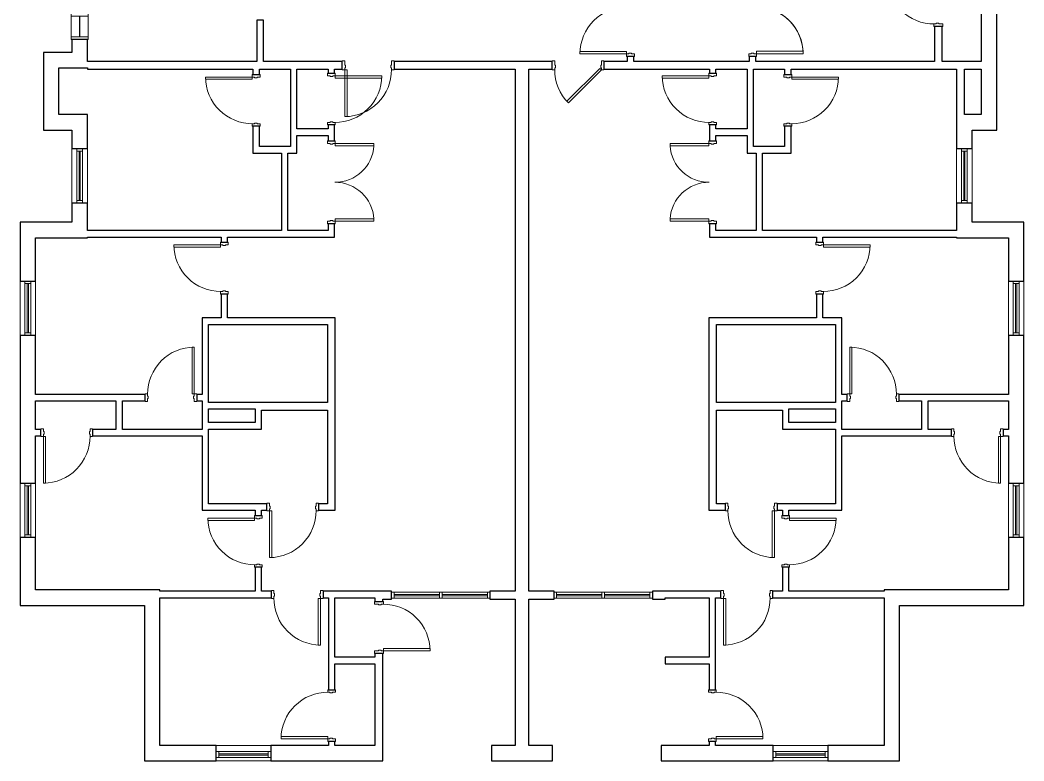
# Model space of a CAD drawing. Header units: inches. Extents: x 310 to 1085, y -116 to 1059.
# Drawn here: x 310 to 1085, y -116 to 456 of the extents above; entities that cross this region are included whole.
import ezdxf

# ---------------------------------------------------------------- set-up
doc = ezdxf.new("R2010")
doc.units = ezdxf.units.IN
doc.header["$MEASUREMENT"] = 0
for name, color, linetype, lineweight in [('A-DOOR', 31, 'Continuous', 9), ('A-DOOR-FRAM', 31, 'Continuous', 15), ('A-GLAZ-CURT', 52, 'Continuous', 9), ('A-GLAZ-CWMG', 51, 'Continuous', 9), ('A-WALL', 113, 'Continuous', 9), ('I-WALL', 2, 'Continuous', 9)]:
    doc.layers.add(name, color=color, linetype=linetype, lineweight=lineweight)

# ---------------------------------------------------------------- blocks, each defined once
blk = doc.blocks.new('Door-Single_CE_ - HM Door-2_ HM Frame-5154580-LEVEL 1')
at = {"layer": 'A-DOOR', "lineweight": 15}
for p, q in [((16.25, -39), (16.25, -3)), ((18, -3), (16.25, -3)), ((18, -3), (18, -39)), ((18, -39), (16.25, -39))]:
    blk.add_line(p, q, dxfattribs=at)
at = {"layer": 'A-DOOR'}
blk.add_arc((18, -3), 36, 179.5, 270, dxfattribs=at)
blk.add_arc((18, -3), 36, 179.5, 270, dxfattribs=at)
blk.add_arc((18, -3), 36, 179.5, 270, dxfattribs=at)
blk.add_arc((18, -3), 36, 179.5, 270, dxfattribs=at)
at = {"layer": 'A-DOOR-FRAM'}
for p, q in [((-20, 3), (-18, 3)), ((-20, -3), (-20, 3)), ((-18, 3), (-18, 0.75)), ((-18, 0.75), (-17.5, 0.75)), ((-17.5, 0.75), (-17.5, -1.25)), ((17.5, 0.75), (18, 0.75)), ((17.5, -1.25), (17.5, 0.75)), ((18, 3), (20, 3)), ((18, 0.75), (18, 3)), ((20, 3), (20, -3)), ((-18, -3), (-20, -3)), ((-18, -1.25), (-18, -3)), ((-17.5, -1.25), (-18, -1.25)), ((18, -1.25), (17.5, -1.25)), ((18, -3), (18, -1.25)), ((20, -3), (18, -3))]:
    blk.add_line(p, q, dxfattribs=at)
blk = doc.blocks.new('Door-Single_CE_ - HM Door-2_ HM Frame-5154583-LEVEL 1')
at = {"layer": 'A-DOOR', "lineweight": 15}
for p, q in [((18, 39.5), (16.25, 39.5)), ((16.25, 39.5), (16.25, 3.5)), ((18, 3.5), (18, 39.5)), ((18, 3.5), (16.25, 3.5))]:
    blk.add_line(p, q, dxfattribs=at)
at = {"layer": 'A-DOOR'}
blk.add_arc((18, 3.5), 36, 90, 180.5, dxfattribs=at)
blk.add_arc((18, 3.5), 36, 90, 180.5, dxfattribs=at)
blk.add_arc((18, 3.5), 36, 90, 180.5, dxfattribs=at)
blk.add_arc((18, 3.5), 36, 90, 180.5, dxfattribs=at)
at = {"layer": 'A-DOOR-FRAM'}
for p, q in [((-18, 3.5), (-20, 3.5)), ((-20, 3.5), (-20, -3.5)), ((-18, 1.75), (-18, 3.5)), ((-17.5, 1.75), (-18, 1.75)), ((-17.5, -0.25), (-17.5, 1.75)), ((18, 1.75), (17.5, 1.75)), ((17.5, 1.75), (17.5, -0.25)), ((20, 3.5), (18, 3.5)), ((18, 3.5), (18, 1.75)), ((20, -3.5), (20, 3.5)), ((-20, -3.5), (-18, -3.5)), ((-18, -3.5), (-18, -0.25)), ((-18, -0.25), (-17.5, -0.25)), ((17.5, -0.25), (18, -0.25)), ((18, -0.25), (18, -3.5)), ((18, -3.5), (20, -3.5))]:
    blk.add_line(p, q, dxfattribs=at)
blk = doc.blocks.new('Door-Single_CE_ - HM Door-2_ HM Frame-5154581-LEVEL 1')
at = {"layer": 'A-DOOR', "lineweight": 15}
for p, q in [((18, 39), (16.25, 39)), ((16.25, 39), (16.25, 3)), ((18, 3), (18, 39)), ((18, 3), (16.25, 3))]:
    blk.add_line(p, q, dxfattribs=at)
at = {"layer": 'A-DOOR'}
blk.add_arc((18, 3), 36, 90, 180.5, dxfattribs=at)
blk.add_arc((18, 3), 36, 90, 180.5, dxfattribs=at)
blk.add_arc((18, 3), 36, 90, 180.5, dxfattribs=at)
blk.add_arc((18, 3), 36, 90, 180.5, dxfattribs=at)
at = {"layer": 'A-DOOR-FRAM'}
for p, q in [((-18, 3), (-20, 3)), ((-20, 3), (-20, -3)), ((-18, 1.25), (-18, 3)), ((-17.5, 1.25), (-18, 1.25)), ((-17.5, -0.75), (-17.5, 1.25)), ((18, 1.25), (17.5, 1.25)), ((17.5, 1.25), (17.5, -0.75)), ((20, 3), (18, 3)), ((18, 3), (18, 1.25)), ((20, -3), (20, 3)), ((-20, -3), (-18, -3)), ((-18, -3), (-18, -0.75)), ((-18, -0.75), (-17.5, -0.75)), ((17.5, -0.75), (18, -0.75)), ((18, -0.75), (18, -3)), ((18, -3), (20, -3))]:
    blk.add_line(p, q, dxfattribs=at)
blk = doc.blocks.new('Door-Double_CE_ - WD Door-2_ HM Frame-5154587-LEVEL 1')
at = {"layer": 'A-DOOR'}
for p, q in [((-30, -3), (-28.25, -3)), ((-30, -33), (-30, -3)), ((-28.25, -3), (-28.25, -33)), ((28.25, -3), (30, -3)), ((28.25, -33), (28.25, -3)), ((30, -3), (30, -33)), ((-28.25, -33), (-30, -33)), ((30, -33), (28.25, -33))]:
    blk.add_line(p, q, dxfattribs=at)
for centre, start, end in [((-30, -3), 273.34474, 0.5), ((30, -3), 179.5, 266.63593)]:
    blk.add_arc(centre, 30, start, end, dxfattribs=at)
at = {"layer": 'A-DOOR-FRAM'}
for p, q in [((-32, 3), (-30, 3)), ((-32, -3), (-32, 3)), ((-30, 3), (-30, 0.75)), ((-30, 0.75), (-29.5, 0.75)), ((-29.5, 0.75), (-29.5, -1.25)), ((29.5, 0.75), (30, 0.75)), ((29.5, -1.25), (29.5, 0.75)), ((30, 3), (32, 3)), ((30, 0.75), (30, 3)), ((32, 3), (32, -3)), ((-30, -3), (-32, -3)), ((-30, -1.25), (-30, -3)), ((-29.5, -1.25), (-30, -1.25)), ((30, -1.25), (29.5, -1.25)), ((30, -3), (30, -1.25)), ((32, -3), (30, -3))]:
    blk.add_line(p, q, dxfattribs=at)
blk = doc.blocks.new('System Panel - zGlazed-5154604-LEVEL 1')
at = {"layer": 'A-GLAZ-CURT'}
for p, q in [((17.5, 0.5), (-17.5, 0.5)), ((-17.5, 0.5), (-17.5, -0.5)), ((17.5, -0.5), (17.5, 0.5)), ((-17.5, -0.5), (17.5, -0.5))]:
    blk.add_line(p, q, dxfattribs=at)
blk = doc.blocks.new('Rectangular Mullion - 4 1_2_ x 2_ Rectangular_CE_-5154602-LEVEL 1')
at = {"layer": 'A-GLAZ-CWMG'}
for p, q in [((759.61, 932.45), (724.61, 932.45)), ((759.61, 927.95), (724.61, 927.95))]:
    blk.add_line(p, q, dxfattribs=at)
blk = doc.blocks.new('Rectangular Mullion - 4 1_2_ x 2_ Rectangular_CE_-5154605-LEVEL 1')
at = {"layer": 'A-GLAZ-CWMG', "lineweight": 15}
for p, q in [((-2, 2.25), (0, 2.25)), ((-2, -2.25), (-2, 2.25)), ((0, 2.25), (0, -2.25)), ((0, -2.25), (-2, -2.25))]:
    blk.add_line(p, q, dxfattribs=at)
blk = doc.blocks.new('Rectangular Mullion - 4 1_2_ x 2_ Rectangular_CE_-5154606-LEVEL 1')
at = {"layer": 'A-GLAZ-CWMG', "lineweight": 15}
for p, q in [((0, 2.25), (-2, 2.25)), ((-2, 2.25), (-2, -2.25)), ((0, -2.25), (0, 2.25)), ((-2, -2.25), (0, -2.25))]:
    blk.add_line(p, q, dxfattribs=at)
blk = doc.blocks.new('Rectangular Mullion - 4 1_2_ x 2_ Rectangular_CE_-5154603-LEVEL 1')
at = {"layer": 'A-GLAZ-CWMG', "lineweight": 15}
for p, q in [((-1, 2.25), (1, 2.25)), ((-1, -2.25), (-1, 2.25)), ((1, 2.25), (1, -2.25)), ((1, -2.25), (-1, -2.25))]:
    blk.add_line(p, q, dxfattribs=at)
blk = doc.blocks.new('Door-Double_CE_ - WD Door-2_ HM Frame-5154592-LEVEL 1')
at = {"layer": 'A-DOOR'}
for p, q in [((-28.25, 33), (-30, 33)), ((-30, 33), (-30, 3)), ((-28.25, 3), (-28.25, 33)), ((30, 33), (28.25, 33)), ((28.25, 33), (28.25, 3)), ((30, 3), (30, 33)), ((-30, 3), (-28.25, 3)), ((28.25, 3), (30, 3))]:
    blk.add_line(p, q, dxfattribs=at)
for centre, start, end in [((-30, 3), 359.5, 86.65526), ((30, 3), 93.36407, 180.5)]:
    blk.add_arc(centre, 30, start, end, dxfattribs=at)
at = {"layer": 'A-DOOR-FRAM'}
for p, q in [((-30, 3), (-32, 3)), ((-32, 3), (-32, -3)), ((-30, 1.25), (-30, 3)), ((-29.5, 1.25), (-30, 1.25)), ((-29.5, -0.75), (-29.5, 1.25)), ((30, 1.25), (29.5, 1.25)), ((29.5, 1.25), (29.5, -0.75)), ((32, 3), (30, 3)), ((30, 3), (30, 1.25)), ((32, -3), (32, 3)), ((-32, -3), (-30, -3)), ((-30, -3), (-30, -0.75)), ((-30, -0.75), (-29.5, -0.75)), ((29.5, -0.75), (30, -0.75)), ((30, -0.75), (30, -3)), ((30, -3), (32, -3))]:
    blk.add_line(p, q, dxfattribs=at)
blk = doc.blocks.new('System Panel - zGlazed-5154598-LEVEL 1')
at = {"layer": 'A-GLAZ-CURT'}
for p, q in [((17.5, 0.5), (-17.5, 0.5)), ((-17.5, 0.5), (-17.5, -0.5)), ((17.5, -0.5), (17.5, 0.5)), ((-17.5, -0.5), (17.5, -0.5))]:
    blk.add_line(p, q, dxfattribs=at)
blk = doc.blocks.new('Rectangular Mullion - 4 1_2_ x 2_ Rectangular_CE_-5154596-LEVEL 1')
at = {"layer": 'A-GLAZ-CWMG'}
for p, q in [((636.11, 932.45), (671.11, 932.45)), ((636.11, 927.95), (671.11, 927.95))]:
    blk.add_line(p, q, dxfattribs=at)
blk = doc.blocks.new('Rectangular Mullion - 4 1_2_ x 2_ Rectangular_CE_-5154599-LEVEL 1')
at = {"layer": 'A-GLAZ-CWMG', "lineweight": 15}
for p, q in [((-2, 2.25), (0, 2.25)), ((-2, -2.25), (-2, 2.25)), ((0, 2.25), (0, -2.25)), ((0, -2.25), (-2, -2.25))]:
    blk.add_line(p, q, dxfattribs=at)
blk = doc.blocks.new('Rectangular Mullion - 4 1_2_ x 2_ Rectangular_CE_-5154600-LEVEL 1')
at = {"layer": 'A-GLAZ-CWMG', "lineweight": 15}
for p, q in [((0, 2.25), (-2, 2.25)), ((-2, 2.25), (-2, -2.25)), ((0, -2.25), (0, 2.25)), ((-2, -2.25), (0, -2.25))]:
    blk.add_line(p, q, dxfattribs=at)
blk = doc.blocks.new('Rectangular Mullion - 4 1_2_ x 2_ Rectangular_CE_-5154597-LEVEL 1')
at = {"layer": 'A-GLAZ-CWMG', "lineweight": 15}
for p, q in [((-1, 2.25), (1, 2.25)), ((-1, -2.25), (-1, 2.25)), ((1, 2.25), (1, -2.25)), ((1, -2.25), (-1, -2.25))]:
    blk.add_line(p, q, dxfattribs=at)
blk = doc.blocks.new('Door-Single-Sidelite_CE_ - WD Door-2_ HM Frame-Sidelite-5154607-LEVEL 1')
at = {"layer": 'A-DOOR'}
for p, q in [((18, 39), (16, 39)), ((16, 39), (16, 3)), ((18, 3), (18, 39)), ((16, 3), (18, 3))]:
    blk.add_line(p, q, dxfattribs=at)
at = {"layer": 'A-DOOR', "lineweight": 15}
for p, q in [((-20, 0.125), (-36, 0.125)), ((-36, 0.125), (-36, -0.125)), ((-20, -0.125), (-20, 0.125)), ((-36, -0.125), (-20, -0.125))]:
    blk.add_line(p, q, dxfattribs=at)
at = {"layer": 'A-DOOR'}
for start, end in [(93.203874, 180.5), (90, 179.5)]:
    blk.add_arc((18, 3), 36, start, end, dxfattribs=at)
at = {"layer": 'A-DOOR-FRAM'}
for p, q in [((-36, 3), (-38, 3)), ((-38, 3), (-38, -3)), ((-36, -3), (-36, 3)), ((-18, 3), (-20, 3)), ((-20, 3), (-20, -3)), ((-18, 1), (-18, 3)), ((-17.5, 1), (-18, 1)), ((-17.5, -1), (-17.5, 1)), ((18, 1), (17.5, 1)), ((17.5, 1), (17.5, -1)), ((20, 3), (18, 3)), ((18, 3), (18, 1)), ((20, -3), (20, 3)), ((-38, -3), (-36, -3)), ((-20, -3), (-18, -3)), ((-18, -3), (-18, -1)), ((-18, -1), (-17.5, -1)), ((17.5, -1), (18, -1)), ((18, -1), (18, -3)), ((18, -3), (20, -3))]:
    blk.add_line(p, q, dxfattribs=at)
at = {"layer": 'A-DOOR-FRAM', "lineweight": 9}
for p, q in [((-36, 3), (-20, 3)), ((-20, -3), (-36, -3))]:
    blk.add_line(p, q, dxfattribs=at)
blk = doc.blocks.new('Door-Single-Sidelite_CE_ - WD Door-2_ HM Frame-Sidelite-5154582-LEVEL 1')
at = {"layer": 'A-DOOR'}
for p, q in [((18, 42.5), (16, 42.5)), ((16, 42.5), (16, 6.5)), ((18, 6.5), (18, 42.5)), ((16, 6.5), (18, 6.5))]:
    blk.add_line(p, q, dxfattribs=at)
at = {"layer": 'A-DOOR', "lineweight": 15}
for p, q in [((-20, 0.125), (-36, 0.125)), ((-36, 0.125), (-36, -0.125)), ((-20, -0.125), (-20, 0.125)), ((-36, -0.125), (-20, -0.125))]:
    blk.add_line(p, q, dxfattribs=at)
at = {"layer": 'A-DOOR'}
for start, end in [(93.203874, 180.5), (90, 179.5)]:
    blk.add_arc((18, 6.5), 36, start, end, dxfattribs=at)
at = {"layer": 'A-DOOR-FRAM'}
for p, q in [((-36, 6.5), (-38, 6.5)), ((-38, 6.5), (-38, -6.5)), ((-36, -6.5), (-36, 6.5)), ((-18, 6.5), (-20, 6.5)), ((-20, 6.5), (-20, -6.5)), ((-18, 4.5), (-18, 6.5)), ((-17.5, 4.5), (-18, 4.5)), ((-18, -6.5), (-18, 2.5)), ((-18, 2.5), (-17.5, 2.5)), ((-17.5, 2.5), (-17.5, 4.5)), ((18, 4.5), (17.5, 4.5)), ((17.5, 4.5), (17.5, 2.5)), ((17.5, 2.5), (18, 2.5)), ((20, 6.5), (18, 6.5)), ((18, 6.5), (18, 4.5)), ((18, 2.5), (18, -6.5)), ((20, -6.5), (20, 6.5)), ((-38, -6.5), (-36, -6.5)), ((-20, -6.5), (-18, -6.5)), ((18, -6.5), (20, -6.5))]:
    blk.add_line(p, q, dxfattribs=at)
at = {"layer": 'A-DOOR-FRAM', "lineweight": 9}
for p, q in [((-36, 6.5), (-20, 6.5)), ((-20, -6.5), (-36, -6.5))]:
    blk.add_line(p, q, dxfattribs=at)
blk = doc.blocks.new('System Panel - zGlazed-5154623-LEVEL 1')
at = {"layer": 'A-GLAZ-CURT'}
for p, q in [((19, 0.5), (-19, 0.5)), ((-19, 0.5), (-19, -0.5)), ((19, -0.5), (19, 0.5)), ((-19, -0.5), (19, -0.5))]:
    blk.add_line(p, q, dxfattribs=at)
blk = doc.blocks.new('Rectangular Mullion - 4 1_2_ x 2_ Rectangular_CE_-5154622-LEVEL 1')
at = {"layer": 'A-GLAZ-CWMG'}
for p, q in [((931.86, 1055.45), (893.86, 1055.45)), ((931.86, 1050.95), (893.86, 1050.95))]:
    blk.add_line(p, q, dxfattribs=at)
blk = doc.blocks.new('Rectangular Mullion - 4 1_2_ x 2_ Rectangular_CE_-5154624-LEVEL 1')
at = {"layer": 'A-GLAZ-CWMG', "lineweight": 15}
for p, q in [((-2, 2.25), (0, 2.25)), ((-2, -2.25), (-2, 2.25)), ((0, 2.25), (0, -2.25)), ((0, -2.25), (-2, -2.25))]:
    blk.add_line(p, q, dxfattribs=at)
blk = doc.blocks.new('Rectangular Mullion - 4 1_2_ x 2_ Rectangular_CE_-5154625-LEVEL 1')
at = {"layer": 'A-GLAZ-CWMG', "lineweight": 15}
for p, q in [((0, 2.25), (-2, 2.25)), ((-2, 2.25), (-2, -2.25)), ((0, -2.25), (0, 2.25)), ((-2, -2.25), (0, -2.25))]:
    blk.add_line(p, q, dxfattribs=at)
blk = doc.blocks.new('System Panel - zGlazed-5154618-LEVEL 1')
at = {"layer": 'A-GLAZ-CURT'}
for p, q in [((19, 0.5), (-19, 0.5)), ((-19, 0.5), (-19, -0.5)), ((19, -0.5), (19, 0.5)), ((-19, -0.5), (19, -0.5))]:
    blk.add_line(p, q, dxfattribs=at)
blk = doc.blocks.new('Rectangular Mullion - 4 1_2_ x 2_ Rectangular_CE_-5154617-LEVEL 1')
at = {"layer": 'A-GLAZ-CWMG'}
for p, q in [((463.86, 1055.45), (501.86, 1055.45)), ((463.86, 1050.95), (501.86, 1050.95))]:
    blk.add_line(p, q, dxfattribs=at)
blk = doc.blocks.new('Rectangular Mullion - 4 1_2_ x 2_ Rectangular_CE_-5154619-LEVEL 1')
at = {"layer": 'A-GLAZ-CWMG', "lineweight": 15}
for p, q in [((-2, 2.25), (0, 2.25)), ((-2, -2.25), (-2, 2.25)), ((0, 2.25), (0, -2.25)), ((0, -2.25), (-2, -2.25))]:
    blk.add_line(p, q, dxfattribs=at)
blk = doc.blocks.new('Rectangular Mullion - 4 1_2_ x 2_ Rectangular_CE_-5154620-LEVEL 1')
at = {"layer": 'A-GLAZ-CWMG', "lineweight": 15}
for p, q in [((0, 2.25), (-2, 2.25)), ((-2, 2.25), (-2, -2.25)), ((0, -2.25), (0, 2.25)), ((-2, -2.25), (0, -2.25))]:
    blk.add_line(p, q, dxfattribs=at)
blk = doc.blocks.new('Door-Single_CE_ - HM Door-2_ HM Frame-5154584-LEVEL 1')
at = {"layer": 'A-DOOR', "lineweight": 15}
for p, q in [((-8.69, -27.72), (16.76, -2.26)), ((18, -3.5), (-7.46, -28.96)), ((18, -3.5), (16.76, -2.26)), ((-7.46, -28.96), (-8.69, -27.72))]:
    blk.add_line(p, q, dxfattribs=at)
at = {"layer": 'A-DOOR'}
blk.add_arc((18, -3.5), 36, 179.5, 225, dxfattribs=at)
blk.add_arc((18, -3.5), 36, 179.5, 225, dxfattribs=at)
blk.add_arc((18, -3.5), 36, 179.5, 225, dxfattribs=at)
blk.add_arc((18, -3.5), 36, 179.5, 225, dxfattribs=at)
at = {"layer": 'A-DOOR-FRAM'}
for p, q in [((-20, 3.5), (-18, 3.5)), ((-20, -3.5), (-20, 3.5)), ((-18, 3.5), (-18, 0.25)), ((-18, 0.25), (-17.5, 0.25)), ((-17.5, 0.25), (-17.5, -1.75)), ((17.5, 0.25), (18, 0.25)), ((17.5, -1.75), (17.5, 0.25)), ((18, 3.5), (20, 3.5)), ((18, 0.25), (18, 3.5)), ((20, 3.5), (20, -3.5)), ((-18, -3.5), (-20, -3.5)), ((-18, -1.75), (-18, -3.5)), ((-17.5, -1.75), (-18, -1.75)), ((18, -1.75), (17.5, -1.75)), ((18, -3.5), (18, -1.75)), ((20, -3.5), (18, -3.5))]:
    blk.add_line(p, q, dxfattribs=at)

msp = doc.modelspace()

# ---------------------------------------------------------------- linework, layer by layer
at = {"layer": 'A-WALL', "lineweight": 25}
for p, q in [((1064.36, 371.2), (1064.36, 571.2)), ((1052.36, 518.2), (1052.36, 424.2)), ((1022.36, 451.2), (1016.36, 451.2)), ((1016.36, 451.2), (1016.36, 424.2)), ((1022.36, 424.2), (1022.36, 451.2)), ((362.36, 441.2), (350.36, 441.2)), ((350.36, 441.2), (350.36, 431.2)), ((362.36, 424.2), (362.36, 441.2)), ((328.36, 431.2), (328.36, 371.2)), ((350.36, 431.2), (328.36, 431.2)), ((340.36, 383.2), (340.36, 419.2)), ((340.36, 419.2), (362.36, 419.2)), ((493.23, 424.2), (362.36, 424.2)), ((362.36, 419.2), (362.36, 418.2)), ((559.09, 424.2), (498.23, 424.2)), ((559.09, 418.2), (559.09, 424.2)), ((721.11, 424.2), (599.09, 424.2)), ((599.09, 424.2), (599.09, 418.2)), ((721.11, 418.2), (721.11, 424.2)), ((779.11, 424.2), (761.11, 424.2)), ((761.11, 424.2), (761.11, 418.2)), ((873.36, 424.2), (784.11, 424.2)), ((1016.36, 424.2), (878.36, 424.2)), ((1052.36, 424.2), (1022.36, 424.2)), ((362.36, 418.2), (490.09, 418.2)), ((495.09, 418.2), (519.09, 418.2)), ((524.09, 418.2), (548.09, 418.2)), ((553.09, 418.2), (559.09, 418.2)), ((599.09, 418.2), (692.61, 418.2)), ((692.61, 418.2), (692.61, 15.2)), ((703.11, 15.2), (703.11, 418.2)), ((703.11, 418.2), (721.11, 418.2)), ((761.11, 418.2), (842.63, 418.2)), ((847.63, 418.2), (871.63, 418.2)), ((876.63, 418.2), (900.63, 418.2)), ((905.63, 418.2), (1033.36, 418.2)), ((1033.36, 418.2), (1033.36, 356.95)), ((1039.36, 418.2), (1052.36, 418.2)), ((1039.36, 383.2), (1039.36, 418.2)), ((1052.36, 418.2), (1052.36, 383.2)), ((362.36, 383.2), (340.36, 383.2)), ((362.36, 356.95), (362.36, 383.2)), ((1052.36, 383.2), (1039.36, 383.2)), ((328.36, 371.2), (350.36, 371.2)), ((350.36, 371.2), (350.36, 356.95)), ((1045.36, 371.2), (1064.36, 371.2)), ((1045.36, 356.95), (1045.36, 371.2)), ((350.36, 356.95), (362.36, 356.95)), ((1033.36, 356.95), (1045.36, 356.95)), ((362.36, 314.95), (350.36, 314.95)), ((350.36, 314.95), (350.36, 300.2)), ((362.36, 293.7), (362.36, 314.95)), ((1033.36, 314.95), (1033.36, 293.7)), ((1045.36, 314.95), (1033.36, 314.95)), ((1045.36, 300.2), (1045.36, 314.95)), ((310.36, 300.2), (310.36, 254.7)), ((350.36, 300.2), (310.36, 300.2)), ((1085.36, 300.2), (1045.36, 300.2)), ((1085.36, 254.7), (1085.36, 300.2)), ((322.36, 254.7), (322.36, 288.2)), ((322.36, 288.2), (362.36, 288.2)), ((362.36, 288.2), (362.36, 288.7)), ((1033.36, 288.7), (1033.36, 288.2)), ((1033.36, 288.2), (1073.36, 288.2)), ((1073.36, 288.2), (1073.36, 254.7)), ((310.36, 254.7), (322.36, 254.7)), ((1073.36, 254.7), (1085.36, 254.7)), ((547.59, 221.2), (547.59, 160.95)), ((553.59, 77.7), (553.59, 221.2)), ((842.13, 221.2), (842.13, 77.7)), ((848.13, 160.95), (848.13, 221.2)), ((322.36, 212.7), (310.36, 212.7)), ((310.36, 212.7), (310.36, 98.7)), ((322.36, 167.2), (322.36, 212.7)), ((1073.36, 212.7), (1073.36, 167.2)), ((1085.36, 212.7), (1073.36, 212.7)), ((1085.36, 98.7), (1085.36, 212.7)), ((322.36, 140.2), (322.36, 162.2)), ((547.59, 160.95), (491.86, 160.95)), ((491.86, 155.95), (491.86, 154.95)), ((903.86, 160.95), (848.13, 160.95)), ((903.86, 154.95), (903.86, 155.95)), ((1073.36, 162.2), (1073.36, 140.2)), ((496.86, 154.95), (547.59, 154.95)), ((547.59, 154.95), (547.59, 82.7)), ((848.13, 82.7), (848.13, 154.95)), ((848.13, 154.95), (898.86, 154.95)), ((322.36, 98.7), (322.36, 135.2)), ((1073.36, 135.2), (1073.36, 98.7)), ((310.36, 98.7), (322.36, 98.7)), ((1073.36, 98.7), (1085.36, 98.7)), ((547.59, 77.7), (553.59, 77.7)), ((842.13, 77.7), (848.13, 77.7)), ((322.36, 56.7), (310.36, 56.7)), ((310.36, 56.7), (310.36, 4.2)), ((322.36, 16.2), (322.36, 56.7)), ((1073.36, 56.7), (1073.36, 16.2)), ((1085.36, 56.7), (1073.36, 56.7)), ((1085.36, 4.2), (1085.36, 56.7)), ((418.36, 16.2), (322.36, 16.2)), ((418.36, 15.2), (418.36, 16.2)), ((1073.36, 16.2), (977.36, 16.2)), ((977.36, 16.2), (977.36, 15.2)), ((418.36, -103.8), (418.36, 10.2)), ((597.11, 15.2), (584.36, 15.2)), ((584.36, 10.2), (584.36, 7.2)), ((590.36, 7.2), (590.36, 9.2)), ((590.36, 9.2), (597.11, 9.2)), ((597.11, 9.2), (597.11, 15.2)), ((692.61, 15.2), (673.11, 15.2)), ((673.11, 15.2), (673.11, 9.2)), ((673.11, 9.2), (692.61, 9.2)), ((692.61, 9.2), (692.61, -103.8)), ((722.61, 15.2), (703.11, 15.2)), ((703.11, -103.8), (703.11, 9.2)), ((703.11, 9.2), (722.61, 9.2)), ((722.61, 9.2), (722.61, 15.2)), ((808.36, 15.2), (798.61, 15.2)), ((798.61, 15.2), (798.61, 9.2)), ((798.61, 9.2), (808.36, 9.2)), ((808.36, 9.2), (808.36, 10.2)), ((977.36, 10.2), (977.36, -103.8)), ((310.36, 4.2), (406.36, 4.2)), ((406.36, 4.2), (406.36, -115.8)), ((584.36, 7.2), (590.36, 7.2)), ((989.36, 4.2), (1085.36, 4.2)), ((989.36, -115.8), (989.36, 4.2)), ((590.36, -32.8), (584.36, -32.8)), ((584.36, -32.8), (584.36, -35.8)), ((590.36, -115.8), (590.36, -32.8)), ((584.36, -40.8), (584.36, -103.8)), ((461.86, -103.8), (418.36, -103.8)), ((461.86, -115.8), (461.86, -103.8)), ((548.36, -103.8), (503.86, -103.8)), ((503.86, -103.8), (503.86, -115.8)), ((584.36, -103.8), (553.36, -103.8)), ((692.61, -103.8), (674.36, -103.8)), ((674.36, -103.8), (674.36, -115.8)), ((721.36, -103.8), (703.11, -103.8)), ((721.36, -115.8), (721.36, -103.8)), ((842.36, -103.8), (805.36, -103.8)), ((805.36, -103.8), (805.36, -115.8)), ((891.86, -103.8), (847.36, -103.8)), ((891.86, -115.8), (891.86, -103.8)), ((977.36, -103.8), (933.86, -103.8)), ((933.86, -103.8), (933.86, -115.8)), ((406.36, -115.8), (461.86, -115.8)), ((503.86, -115.8), (590.36, -115.8)), ((674.36, -115.8), (721.36, -115.8)), ((805.36, -115.8), (891.86, -115.8)), ((933.86, -115.8), (989.36, -115.8))]:
    msp.add_line(p, q, dxfattribs=at)
at = {"layer": 'A-WALL'}
for p, q in [((350.36, 314.95), (350.36, 356.95)), ((362.36, 356.95), (362.36, 314.95)), ((1033.36, 314.95), (1033.36, 356.95)), ((1045.36, 356.95), (1045.36, 314.95)), ((310.36, 212.7), (310.36, 254.7)), ((322.36, 254.7), (322.36, 212.7)), ((1073.36, 212.7), (1073.36, 254.7)), ((1085.36, 254.7), (1085.36, 212.7)), ((310.36, 56.7), (310.36, 98.7)), ((322.36, 98.7), (322.36, 56.7)), ((1073.36, 56.7), (1073.36, 98.7)), ((1085.36, 98.7), (1085.36, 56.7)), ((461.86, -103.8), (503.86, -103.8)), ((891.86, -103.8), (933.86, -103.8)), ((503.86, -115.8), (461.86, -115.8)), ((933.86, -115.8), (891.86, -115.8))]:
    msp.add_line(p, q, dxfattribs=at)
at = {"layer": 'I-WALL', "lineweight": 25}
for p, q in [((498.23, 456.2), (493.23, 456.2)), ((493.23, 456.2), (493.23, 424.2)), ((498.23, 424.2), (498.23, 456.2)), ((779.11, 428.2), (779.11, 424.2)), ((784.11, 428.2), (779.11, 428.2)), ((784.11, 424.2), (784.11, 428.2)), ((878.36, 428.2), (873.36, 428.2)), ((873.36, 428.2), (873.36, 424.2)), ((878.36, 424.2), (878.36, 428.2)), ((490.09, 418.2), (490.09, 414.2)), ((490.09, 414.2), (495.09, 414.2)), ((495.09, 414.2), (495.09, 418.2)), ((519.09, 418.2), (519.09, 358.57)), ((524.09, 372.2), (524.09, 418.2)), ((548.09, 418.2), (548.09, 415.2)), ((548.09, 415.2), (553.09, 415.2)), ((553.09, 415.2), (553.09, 418.2)), ((842.63, 418.2), (842.63, 415.2)), ((842.63, 415.2), (847.63, 415.2)), ((847.63, 415.2), (847.63, 418.2)), ((871.63, 418.2), (871.63, 372.2)), ((876.63, 358.57), (876.63, 418.2)), ((900.63, 418.2), (900.63, 414.2)), ((900.63, 414.2), (905.63, 414.2)), ((905.63, 414.2), (905.63, 418.2)), ((495.09, 374.2), (490.09, 374.2)), ((490.09, 374.2), (490.09, 353.57)), ((495.09, 358.57), (495.09, 374.2)), ((548.09, 372.2), (524.09, 372.2)), ((553.09, 375.2), (548.09, 375.2)), ((548.09, 375.2), (548.09, 372.2)), ((553.09, 362.95), (553.09, 375.2)), ((847.63, 375.2), (842.63, 375.2)), ((842.63, 375.2), (842.63, 362.95)), ((847.63, 372.2), (847.63, 375.2)), ((871.63, 372.2), (847.63, 372.2)), ((905.63, 374.2), (900.63, 374.2)), ((900.63, 374.2), (900.63, 358.57)), ((905.63, 353.57), (905.63, 374.2)), ((524.09, 367.2), (548.09, 367.2)), ((524.09, 353.57), (524.09, 367.2)), ((548.09, 367.2), (548.09, 362.95)), ((847.63, 362.95), (847.63, 367.2)), ((847.63, 367.2), (871.63, 367.2)), ((871.63, 367.2), (871.63, 353.57)), ((519.09, 358.57), (495.09, 358.57)), ((548.09, 362.95), (553.09, 362.95)), ((842.63, 362.95), (847.63, 362.95)), ((900.63, 358.57), (876.63, 358.57)), ((490.09, 353.57), (512.09, 353.57)), ((512.09, 353.57), (512.09, 293.7)), ((517.09, 353.57), (524.09, 353.57)), ((517.09, 293.7), (517.09, 353.57)), ((871.63, 353.57), (878.63, 353.57)), ((878.63, 353.57), (878.63, 293.7)), ((883.63, 353.57), (905.63, 353.57)), ((883.63, 293.7), (883.63, 353.57)), ((553.09, 298.95), (548.09, 298.95)), ((548.09, 298.95), (548.09, 293.7)), ((553.09, 288.7), (553.09, 298.95)), ((847.63, 298.95), (842.63, 298.95)), ((842.63, 298.95), (842.63, 288.7)), ((847.63, 293.7), (847.63, 298.95)), ((512.09, 293.7), (362.36, 293.7)), ((362.36, 288.7), (465.59, 288.7)), ((465.59, 288.7), (465.59, 284.7)), ((470.59, 284.7), (470.59, 288.7)), ((470.59, 288.7), (553.09, 288.7)), ((548.09, 293.7), (517.09, 293.7)), ((842.63, 288.7), (925.13, 288.7)), ((878.63, 293.7), (847.63, 293.7)), ((1033.36, 293.7), (883.63, 293.7)), ((925.13, 288.7), (925.13, 284.7)), ((930.13, 284.7), (930.13, 288.7)), ((930.13, 288.7), (1033.36, 288.7)), ((465.59, 284.7), (470.59, 284.7)), ((925.13, 284.7), (930.13, 284.7)), ((470.59, 244.7), (465.59, 244.7)), ((465.59, 244.7), (465.59, 226.2)), ((470.59, 226.2), (470.59, 244.7)), ((930.13, 244.7), (925.13, 244.7)), ((925.13, 244.7), (925.13, 226.2)), ((930.13, 226.2), (930.13, 244.7)), ((450.86, 226.2), (450.86, 167.2)), ((465.59, 226.2), (450.86, 226.2)), ((553.59, 226.2), (470.59, 226.2)), ((553.59, 221.2), (553.59, 226.2)), ((925.13, 226.2), (842.13, 226.2)), ((842.13, 226.2), (842.13, 221.2)), ((944.86, 226.2), (930.13, 226.2)), ((944.86, 167.2), (944.86, 226.2)), ((455.86, 160.95), (455.86, 221.2)), ((455.86, 221.2), (547.59, 221.2)), ((848.13, 221.2), (939.86, 221.2)), ((939.86, 221.2), (939.86, 160.95)), ((406.86, 167.2), (322.36, 167.2)), ((406.86, 162.2), (406.86, 167.2)), ((450.86, 167.2), (446.86, 167.2)), ((446.86, 167.2), (446.86, 162.2)), ((948.86, 167.2), (944.86, 167.2)), ((948.86, 162.2), (948.86, 167.2)), ((1073.36, 167.2), (988.86, 167.2)), ((988.86, 167.2), (988.86, 162.2)), ((322.36, 162.2), (384.36, 162.2)), ((384.36, 162.2), (384.36, 140.2)), ((389.36, 162.2), (406.86, 162.2)), ((389.36, 140.2), (389.36, 162.2)), ((446.86, 162.2), (450.86, 162.2)), ((450.86, 162.2), (450.86, 140.2)), ((491.86, 160.95), (455.86, 160.95)), ((455.86, 145.45), (455.86, 155.95)), ((455.86, 155.95), (491.86, 155.95)), ((939.86, 160.95), (903.86, 160.95)), ((903.86, 155.95), (939.86, 155.95)), ((939.86, 155.95), (939.86, 145.45)), ((944.86, 140.2), (944.86, 162.2)), ((944.86, 162.2), (948.86, 162.2)), ((988.86, 162.2), (1006.36, 162.2)), ((1006.36, 162.2), (1006.36, 140.2)), ((1011.36, 162.2), (1073.36, 162.2)), ((1011.36, 140.2), (1011.36, 162.2)), ((491.86, 154.95), (491.86, 145.45)), ((496.86, 140.45), (496.86, 154.95)), ((898.86, 154.95), (898.86, 140.45)), ((903.86, 145.45), (903.86, 154.95)), ((326.36, 140.2), (322.36, 140.2)), ((326.36, 135.2), (326.36, 140.2)), ((384.36, 140.2), (366.36, 140.2)), ((366.36, 140.2), (366.36, 135.2)), ((450.86, 140.2), (389.36, 140.2)), ((491.86, 145.45), (455.86, 145.45)), ((455.86, 82.7), (455.86, 140.45)), ((455.86, 140.45), (496.86, 140.45)), ((898.86, 140.45), (939.86, 140.45)), ((939.86, 145.45), (903.86, 145.45)), ((939.86, 140.45), (939.86, 82.7)), ((1006.36, 140.2), (944.86, 140.2)), ((1029.36, 140.2), (1011.36, 140.2)), ((1029.36, 135.2), (1029.36, 140.2)), ((1073.36, 140.2), (1069.36, 140.2)), ((1069.36, 140.2), (1069.36, 135.2)), ((322.36, 135.2), (326.36, 135.2)), ((366.36, 135.2), (450.86, 135.2)), ((450.86, 135.2), (450.86, 77.7)), ((944.86, 77.7), (944.86, 135.2)), ((944.86, 135.2), (1029.36, 135.2)), ((1069.36, 135.2), (1073.36, 135.2)), ((450.86, 77.7), (491.86, 77.7)), ((500.86, 82.7), (455.86, 82.7)), ((491.86, 77.7), (491.86, 73.7)), ((496.86, 77.7), (500.86, 77.7)), ((496.86, 73.7), (496.86, 77.7)), ((500.86, 77.7), (500.86, 82.7)), ((547.59, 82.7), (540.86, 82.7)), ((540.86, 82.7), (540.86, 77.7)), ((540.86, 77.7), (547.59, 77.7)), ((854.86, 82.7), (848.13, 82.7)), ((848.13, 77.7), (854.86, 77.7)), ((854.86, 77.7), (854.86, 82.7)), ((939.86, 82.7), (894.86, 82.7)), ((894.86, 82.7), (894.86, 77.7)), ((894.86, 77.7), (898.86, 77.7)), ((898.86, 77.7), (898.86, 73.7)), ((903.86, 77.7), (944.86, 77.7)), ((903.86, 73.7), (903.86, 77.7)), ((491.86, 73.7), (496.86, 73.7)), ((898.86, 73.7), (903.86, 73.7)), ((496.86, 33.7), (491.86, 33.7)), ((491.86, 33.7), (491.86, 15.2)), ((496.86, 15.2), (496.86, 33.7)), ((903.86, 33.7), (898.86, 33.7)), ((898.86, 33.7), (898.86, 15.2)), ((903.86, 15.2), (903.86, 33.7)), ((491.86, 15.2), (418.36, 15.2)), ((418.36, 10.2), (504.36, 10.2)), ((504.36, 15.2), (496.86, 15.2)), ((504.36, 10.2), (504.36, 15.2)), ((584.36, 15.2), (544.36, 15.2)), ((544.36, 15.2), (544.36, 10.2)), ((544.36, 10.2), (548.36, 10.2)), ((548.36, 10.2), (548.36, -60.8)), ((553.36, -35.8), (553.36, 10.2)), ((553.36, 10.2), (584.36, 10.2)), ((851.36, 15.2), (808.36, 15.2)), ((808.36, 10.2), (842.36, 10.2)), ((842.36, 10.2), (842.36, -35.8)), ((847.36, -60.8), (847.36, 10.2)), ((847.36, 10.2), (851.36, 10.2)), ((851.36, 10.2), (851.36, 15.2)), ((898.86, 15.2), (891.36, 15.2)), ((891.36, 15.2), (891.36, 10.2)), ((891.36, 10.2), (977.36, 10.2)), ((977.36, 15.2), (903.86, 15.2)), ((584.36, -35.8), (553.36, -35.8)), ((842.36, -35.8), (808.36, -35.8)), ((808.36, -35.8), (808.36, -40.8)), ((553.36, -60.8), (553.36, -40.8)), ((553.36, -40.8), (584.36, -40.8)), ((808.36, -40.8), (842.36, -40.8)), ((842.36, -40.8), (842.36, -60.8)), ((548.36, -60.8), (553.36, -60.8)), ((842.36, -60.8), (847.36, -60.8)), ((553.36, -100.8), (548.36, -100.8)), ((548.36, -100.8), (548.36, -103.8)), ((553.36, -103.8), (553.36, -100.8)), ((847.36, -100.8), (842.36, -100.8)), ((842.36, -100.8), (842.36, -103.8)), ((847.36, -103.8), (847.36, -100.8))]:
    msp.add_line(p, q, dxfattribs=at)

# ---------------------------------------------------------------- block references
at = {"layer": 'A-DOOR'}
for name, p, rotation in [('Door-Single-Sidelite_CE_ - WD Door-2_ HM Frame-Sidelite-5154582-LEVEL 1', (356.36, 479.2), 90.0000000000001), ('Door-Single_CE_ - HM Door-2_ HM Frame-5154583-LEVEL 1', (1019.36, 471.2), 89.99999999999991), ('Door-Single-Sidelite_CE_ - WD Door-2_ HM Frame-Sidelite-5154607-LEVEL 1', (875.86, 448.2), 269.9999999999999), ('Door-Single_CE_ - HM Door-2_ HM Frame-5154580-LEVEL 1', (781.61, 448.2), 269.9999999999999), ('Door-Single_CE_ - HM Door-2_ HM Frame-5154583-LEVEL 1', (579.09, 421.2), 180), ('Door-Single_CE_ - HM Door-2_ HM Frame-5154581-LEVEL 1', (492.59, 394.2), 89.99999999999994), ('Door-Single_CE_ - HM Door-2_ HM Frame-5154580-LEVEL 1', (550.59, 395.2), 90.00000000000011), ('Door-Single_CE_ - HM Door-2_ HM Frame-5154581-LEVEL 1', (845.13, 395.2), 90.00000000000003), ('Door-Single_CE_ - HM Door-2_ HM Frame-5154580-LEVEL 1', (903.13, 394.2), 90.00000000000018), ('Door-Double_CE_ - WD Door-2_ HM Frame-5154587-LEVEL 1', (550.59, 330.95), 90.00000000000011), ('Door-Double_CE_ - WD Door-2_ HM Frame-5154592-LEVEL 1', (845.13, 330.95), 90.00000000000003), ('Door-Single_CE_ - HM Door-2_ HM Frame-5154581-LEVEL 1', (468.09, 264.7), 90.00000000000017), ('Door-Single_CE_ - HM Door-2_ HM Frame-5154580-LEVEL 1', (927.63, 264.7), 89.99999999999999), ('Door-Single_CE_ - HM Door-2_ HM Frame-5154580-LEVEL 1', (968.86, 164.7), 180), ('Door-Single_CE_ - HM Door-2_ HM Frame-5154581-LEVEL 1', (346.36, 137.7), 180), ('Door-Single_CE_ - HM Door-2_ HM Frame-5154581-LEVEL 1', (520.86, 80.2), 180), ('Door-Single_CE_ - HM Door-2_ HM Frame-5154581-LEVEL 1', (494.36, 53.7), 90.00000000000017), ('Door-Single_CE_ - HM Door-2_ HM Frame-5154580-LEVEL 1', (901.36, 53.7), 89.99999999999999), ('Door-Single_CE_ - HM Door-2_ HM Frame-5154581-LEVEL 1', (871.36, 12.7), 180), ('Door-Single_CE_ - HM Door-2_ HM Frame-5154583-LEVEL 1', (587.36, -12.8), 270.0000000000001), ('Door-Single_CE_ - HM Door-2_ HM Frame-5154580-LEVEL 1', (550.86, -80.8), 270.0000000000001), ('Door-Single_CE_ - HM Door-2_ HM Frame-5154581-LEVEL 1', (844.86, -80.8), 270)]:
    msp.add_blockref(name, p, dxfattribs=dict(at, rotation=rotation))
for name, p in [('Door-Single_CE_ - HM Door-2_ HM Frame-5154584-LEVEL 1', (741.11, 421.2)), ('Door-Single_CE_ - HM Door-2_ HM Frame-5154581-LEVEL 1', (426.86, 164.7)), ('Door-Single_CE_ - HM Door-2_ HM Frame-5154580-LEVEL 1', (1049.36, 137.7)), ('Door-Single_CE_ - HM Door-2_ HM Frame-5154580-LEVEL 1', (874.86, 80.2)), ('Door-Single_CE_ - HM Door-2_ HM Frame-5154580-LEVEL 1', (524.36, 12.7))]:
    msp.add_blockref(name, p, dxfattribs=at)
at = {"layer": 'A-GLAZ-CURT'}
for name, p, rotation in [('System Panel - zGlazed-5154623-LEVEL 1', (356.36, 335.95), 90.00000000000026), ('System Panel - zGlazed-5154618-LEVEL 1', (1039.36, 335.95), 90.00000000000018), ('System Panel - zGlazed-5154623-LEVEL 1', (316.36, 233.7), 90.00000000000026), ('System Panel - zGlazed-5154618-LEVEL 1', (1079.36, 233.7), 90.00000000000018), ('System Panel - zGlazed-5154623-LEVEL 1', (316.36, 77.7), 90.00000000000026), ('System Panel - zGlazed-5154618-LEVEL 1', (1079.36, 77.7), 90.00000000000018), ('System Panel - zGlazed-5154604-LEVEL 1', (616.61, 12.2), 180), ('System Panel - zGlazed-5154604-LEVEL 1', (653.61, 12.2), 180), ('System Panel - zGlazed-5154623-LEVEL 1', (482.86, -110.8), 180)]:
    msp.add_blockref(name, p, dxfattribs=dict(at, rotation=rotation))
for name, p in [('System Panel - zGlazed-5154598-LEVEL 1', (742.11, 12.2)), ('System Panel - zGlazed-5154598-LEVEL 1', (779.11, 12.2)), ('System Panel - zGlazed-5154618-LEVEL 1', (912.86, -110.8))]:
    msp.add_blockref(name, p, dxfattribs=at)
at = {"layer": 'A-GLAZ-CWMG', "extrusion": (0, 0, -1)}
for name, p, rotation in [('Rectangular Mullion - 4 1_2_ x 2_ Rectangular_CE_-5154624-LEVEL 1', (-356.36, 356.95), 89.99999999999974), ('Rectangular Mullion - 4 1_2_ x 2_ Rectangular_CE_-5154619-LEVEL 1', (-1039.36, 356.95), 89.99999999999982), ('Rectangular Mullion - 4 1_2_ x 2_ Rectangular_CE_-5154624-LEVEL 1', (-316.36, 254.7), 89.99999999999974), ('Rectangular Mullion - 4 1_2_ x 2_ Rectangular_CE_-5154619-LEVEL 1', (-1079.36, 254.7), 89.99999999999982), ('Rectangular Mullion - 4 1_2_ x 2_ Rectangular_CE_-5154624-LEVEL 1', (-316.36, 98.7), 89.99999999999974), ('Rectangular Mullion - 4 1_2_ x 2_ Rectangular_CE_-5154619-LEVEL 1', (-1079.36, 98.7), 89.99999999999982), ('Rectangular Mullion - 4 1_2_ x 2_ Rectangular_CE_-5154597-LEVEL 1', (-760.61, 12.2), 180), ('Rectangular Mullion - 4 1_2_ x 2_ Rectangular_CE_-5154599-LEVEL 1', (-798.61, 12.2), 180), ('Rectangular Mullion - 4 1_2_ x 2_ Rectangular_CE_-5154619-LEVEL 1', (-933.86, -110.8), 180)]:
    msp.add_blockref(name, p, dxfattribs=dict(at, rotation=rotation))
at = {"layer": 'A-GLAZ-CWMG'}
for name, p, rotation in [('Rectangular Mullion - 4 1_2_ x 2_ Rectangular_CE_-5154622-LEVEL 1', (1409.56, -576.91), 90.00000000000053), ('Rectangular Mullion - 4 1_2_ x 2_ Rectangular_CE_-5154617-LEVEL 1', (-13.84, 818.81), 270.0000000000002), ('Rectangular Mullion - 4 1_2_ x 2_ Rectangular_CE_-5154625-LEVEL 1', (356.36, 314.95), 270.0000000000002), ('Rectangular Mullion - 4 1_2_ x 2_ Rectangular_CE_-5154620-LEVEL 1', (1039.36, 314.95), 270.0000000000002), ('Rectangular Mullion - 4 1_2_ x 2_ Rectangular_CE_-5154622-LEVEL 1', (1369.56, -679.16), 90.00000000000053), ('Rectangular Mullion - 4 1_2_ x 2_ Rectangular_CE_-5154617-LEVEL 1', (26.16, 716.56), 270.0000000000002), ('Rectangular Mullion - 4 1_2_ x 2_ Rectangular_CE_-5154625-LEVEL 1', (316.36, 212.7), 270.0000000000002), ('Rectangular Mullion - 4 1_2_ x 2_ Rectangular_CE_-5154620-LEVEL 1', (1079.36, 212.7), 270.0000000000002), ('Rectangular Mullion - 4 1_2_ x 2_ Rectangular_CE_-5154622-LEVEL 1', (1369.56, -835.16), 90.00000000000053), ('Rectangular Mullion - 4 1_2_ x 2_ Rectangular_CE_-5154617-LEVEL 1', (26.16, 560.56), 270.0000000000002), ('Rectangular Mullion - 4 1_2_ x 2_ Rectangular_CE_-5154625-LEVEL 1', (316.36, 56.7), 270.0000000000002), ('Rectangular Mullion - 4 1_2_ x 2_ Rectangular_CE_-5154620-LEVEL 1', (1079.36, 56.7), 270.0000000000002), ('Rectangular Mullion - 4 1_2_ x 2_ Rectangular_CE_-5154602-LEVEL 1', (1358.72, 942.4), 180), ('Rectangular Mullion - 4 1_2_ x 2_ Rectangular_CE_-5154602-LEVEL 1', (1395.72, 942.4), 180), ('Rectangular Mullion - 4 1_2_ x 2_ Rectangular_CE_-5154600-LEVEL 1', (722.61, 12.2), 180), ('Rectangular Mullion - 4 1_2_ x 2_ Rectangular_CE_-5154596-LEVEL 1', (1395.72, 942.4), 180), ('Rectangular Mullion - 4 1_2_ x 2_ Rectangular_CE_-5154596-LEVEL 1', (1432.72, 942.4), 180), ('Rectangular Mullion - 4 1_2_ x 2_ Rectangular_CE_-5154622-LEVEL 1', (1395.72, 942.4), 180), ('Rectangular Mullion - 4 1_2_ x 2_ Rectangular_CE_-5154620-LEVEL 1', (891.86, -110.8), 180), ('Rectangular Mullion - 4 1_2_ x 2_ Rectangular_CE_-5154617-LEVEL 1', (1395.72, 942.4), 180)]:
    msp.add_blockref(name, p, dxfattribs=dict(at, rotation=rotation))
at = {"layer": 'A-GLAZ-CWMG', "extrusion": (0, 0, -1)}
for name, p in [('Rectangular Mullion - 4 1_2_ x 2_ Rectangular_CE_-5154605-LEVEL 1', (-597.11, 12.2)), ('Rectangular Mullion - 4 1_2_ x 2_ Rectangular_CE_-5154603-LEVEL 1', (-635.11, 12.2)), ('Rectangular Mullion - 4 1_2_ x 2_ Rectangular_CE_-5154624-LEVEL 1', (-461.86, -110.8))]:
    msp.add_blockref(name, p, dxfattribs=at)
at = {"layer": 'A-GLAZ-CWMG'}
for name, p in [('Rectangular Mullion - 4 1_2_ x 2_ Rectangular_CE_-5154606-LEVEL 1', (673.11, 12.2)), ('Rectangular Mullion - 4 1_2_ x 2_ Rectangular_CE_-5154625-LEVEL 1', (503.86, -110.8))]:
    msp.add_blockref(name, p, dxfattribs=at)

doc.saveas('drawing.dxf')
